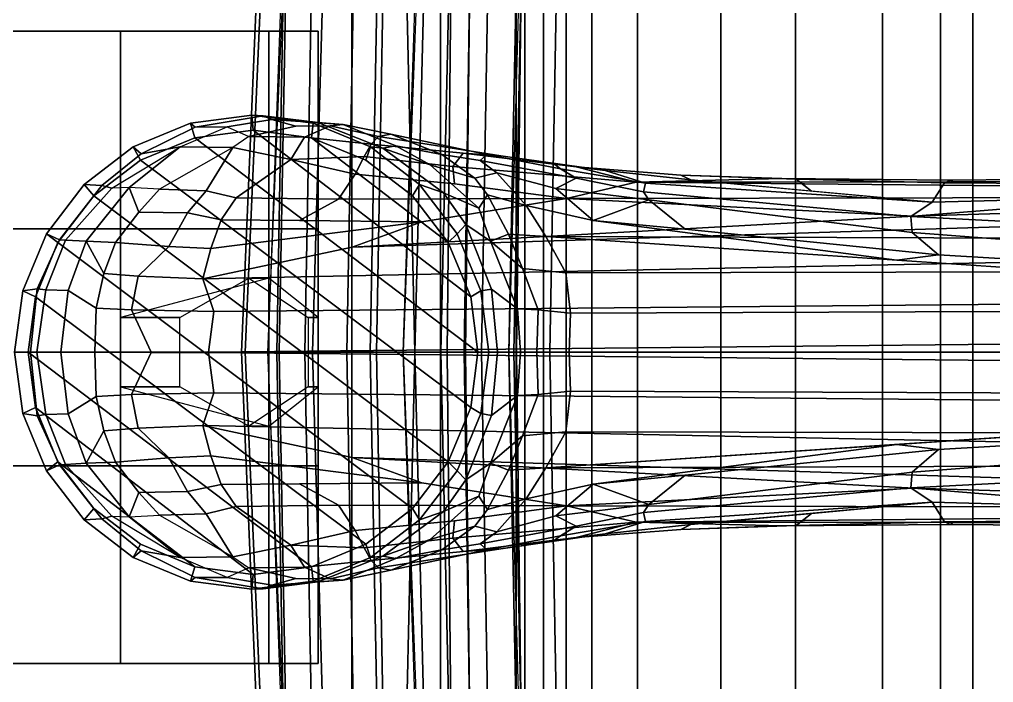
# Model space of a CAD drawing. Header units: inches. Extents: x -15.6 to 12, y -13.7 to 13.7.
# Drawn here: x -14.021 to -10.941, y -1.045 to 1.053 of the extents above; entities that cross this region are included whole.
import ezdxf

# ---------------------------------------------------------------- set-up
doc = ezdxf.new("R2010")
doc.units = ezdxf.units.IN
doc.header["$MEASUREMENT"] = 0
for name, color, linetype in [('SEAT-BASE', 5, 'Continuous'), ('SEAT-CASTER', 5, 'Continuous'), ('SEAT-FABRICBACK', 5, 'Continuous'), ('SEAT-FRAME', 5, 'Continuous')]:
    doc.layers.add(name, color=color, linetype=linetype)

msp = doc.modelspace()

# ---------------------------------------------------------------- linework, layer by layer
at = {"layer": 'SEAT-BASE'}
for points in [[(-13.2865, 0.75, 2.6048), (-13.4806, 0.7245, 2.6048), (-13.4656, 0.7126, 3.2725), (-13.2506, 0.7482, 3.2632)], [(-13.4806, 0.7245, 2.6048), (-13.2865, 0.75, 2.6048), (-13.2826, 0.7031, 2.5724), (-13.4671, 0.6788, 2.5724)], [(-13.2506, 0.7482, 3.2632), (-13.4656, 0.7126, 3.2725), (-13.3641, 0.7128, 3.4479), (-13.2228, 0.7367, 3.4209)], [(-13.2865, 0.75, 2.6048), (-13.2506, 0.7482, 3.2632), (-13.078, 0.727, 3.1412), (-13.0924, 0.7245, 2.6048)], [(-13.2865, 0.75, 2.6048), (-13.0924, 0.7245, 2.6048), (-13.0982, 0.6788, 2.5724), (-13.2826, 0.7031, 2.5724)], [(-13.078, 0.727, 3.1412), (-13.2506, 0.7482, 3.2632), (-13.2228, 0.7367, 3.4209), (-12.998, 0.7207, 3.395)], [(-2.1111, 0.7542, 6.3972), (-10.4596, 0.4899, 4.6397), (-11.1923, 0.4303, 4.5256), (-2.1026, 0.7098, 6.4477)], [(-13.6615, 0.6495, 2.6048), (-13.6359, 0.6281, 3.3865), (-13.4656, 0.7126, 3.2725), (-13.4806, 0.7245, 2.6048)], [(-13.6615, 0.6495, 2.6048), (-13.4806, 0.7245, 2.6048), (-13.4671, 0.6788, 2.5724), (-13.639, 0.6076, 2.5724)], [(-13.4656, 0.7126, 3.2725), (-13.6359, 0.6281, 3.3865), (-13.5128, 0.6497, 3.5516), (-13.3641, 0.7128, 3.4479)], [(-13.5128, 0.6497, 3.5516), (-13.3641, 0.7128, 3.4479), (-13.2959, 0.6825, 3.6344), (-13.347, 0.6473, 3.7066)], [(-13.2228, 0.7367, 3.4209), (-13.3641, 0.7128, 3.4479), (-13.2959, 0.6825, 3.6344), (-13.1473, 0.7157, 3.5709)], [(-13.0387, 0.7167, 3.5956), (-13.1473, 0.7157, 3.5709), (-13.2959, 0.6825, 3.6344), (-13.1202, 0.6805, 3.7177)], [(-13.1473, 0.7157, 3.5709), (-13.0387, 0.7167, 3.5956), (-12.998, 0.7207, 3.395), (-13.2228, 0.7367, 3.4209)], [(-13.0387, 0.7167, 3.5956), (-13.1202, 0.6805, 3.7177), (-12.9095, 0.6587, 3.8395), (-12.8861, 0.6825, 3.7598)], [(-13.0924, 0.7245, 2.6048), (-12.9115, 0.6495, 2.6048), (-12.9263, 0.6076, 2.5724), (-13.0982, 0.6788, 2.5724)], [(-12.9115, 0.6495, 2.6048), (-13.0924, 0.7245, 2.6048), (-13.078, 0.727, 3.1412), (-12.8717, 0.6456, 3.0257)], [(-12.8305, 0.6529, 3.2382), (-12.8717, 0.6456, 3.0257), (-13.078, 0.727, 3.1412), (-12.998, 0.7207, 3.395)], [(-12.8467, 0.6897, 3.6981), (-12.998, 0.7207, 3.395), (-13.0387, 0.7167, 3.5956), (-12.8861, 0.6825, 3.7598)], [(-12.8305, 0.6529, 3.2382), (-12.998, 0.7207, 3.395), (-12.8467, 0.6897, 3.6981), (-12.6853, 0.6255, 3.4853)], [(-1.9571, 0.678, 6.5161), (-2.1026, 0.7098, 6.4477), (-11.1923, 0.4303, 4.5256), (-12.9688, 0.3327, 4.2077)], [(-13.639, 0.6076, 2.5724), (-13.4671, 0.6788, 2.5724), (-12.5712, 0, 2.5724), (-12.5942, -0.1749, 2.5724)], [(-13.2826, 0.7031, 2.5724), (-12.5942, 0.1749, 2.5724), (-12.5712, 0, 2.5724), (-13.4671, 0.6788, 2.5724)], [(-1.9571, 0.678, 6.5161), (-12.9688, 0.3327, 4.2077), (-13.4418, 0.2323, 4.1389), (-1.9403, 0.467, 6.6264)], [(-13.2959, 0.6825, 3.6344), (-13.347, 0.6473, 3.7066), (-13.1634, 0.6101, 3.8747), (-13.1202, 0.6805, 3.7177)], [(-13.2826, 0.7031, 2.5724), (-13.0982, 0.6788, 2.5724), (-12.6654, 0.3467, 2.5724), (-12.5942, 0.1749, 2.5724)], [(-12.9095, 0.6587, 3.8395), (-13.1202, 0.6805, 3.7177), (-13.1634, 0.6101, 3.8747), (-12.9312, 0.6193, 3.9284)], [(-12.9263, 0.6076, 2.5724), (-12.7787, 0.4944, 2.5724), (-12.6654, 0.3467, 2.5724), (-13.0982, 0.6788, 2.5724)], [(-12.4986, 0.6219, 3.9252), (-12.8861, 0.6825, 3.7598), (-12.9095, 0.6587, 3.8395), (-12.6177, 0.6302, 3.9476)], [(-12.5428, 0.6257, 3.8366), (-12.8467, 0.6897, 3.6981), (-12.8861, 0.6825, 3.7598), (-12.4986, 0.6219, 3.9252)], [(-12.5638, 0.6066, 3.6521), (-12.6853, 0.6255, 3.4853), (-12.8467, 0.6897, 3.6981), (-12.5428, 0.6257, 3.8366)], [(-13.6615, 0.6495, 2.6048), (-13.8169, 0.5304, 2.6048), (-13.7612, 0.5271, 3.477), (-13.6359, 0.6281, 3.3865)], [(-13.8169, 0.5304, 2.6048), (-13.6615, 0.6495, 2.6048), (-13.639, 0.6076, 2.5724), (-13.7866, 0.4944, 2.5724)], [(-13.6359, 0.6281, 3.3865), (-13.7612, 0.5271, 3.477), (-13.7293, 0.519, 3.601), (-13.5128, 0.6497, 3.5516)], [(-13.7293, 0.519, 3.601), (-13.5128, 0.6497, 3.5516), (-13.6746, 0.5207, 3.6932), (-13.7293, 0.519, 3.601)], [(-13.6746, 0.5207, 3.6932), (-13.5128, 0.6497, 3.5516), (-13.347, 0.6473, 3.7066), (-13.5779, 0.5158, 3.8095)], [(-13.347, 0.6473, 3.7066), (-13.5779, 0.5158, 3.8095), (-13.4312, 0.511, 3.9225), (-13.347, 0.6473, 3.7066)], [(-13.347, 0.6473, 3.7066), (-13.4312, 0.511, 3.9225), (-13.3358, 0.4884, 3.9934), (-13.1634, 0.6101, 3.8747)], [(-12.6177, 0.6302, 3.9476), (-12.9095, 0.6587, 3.8395), (-12.9312, 0.6193, 3.9284), (-12.6504, 0.5881, 4.0508)], [(-12.9115, 0.6495, 2.6048), (-12.7562, 0.5304, 2.6048), (-12.7787, 0.4944, 2.5724), (-12.9263, 0.6076, 2.5724)], [(-12.9115, 0.6495, 2.6048), (-12.8717, 0.6456, 3.0257), (-12.6803, 0.5039, 3.0201), (-12.7562, 0.5304, 2.6048)], [(-12.8717, 0.6456, 3.0257), (-12.8305, 0.6529, 3.2382), (-12.7222, 0.5924, 3.2302), (-12.8717, 0.6456, 3.0257)], [(-12.5816, 0.5503, 3.3761), (-12.7222, 0.5924, 3.2302), (-12.8305, 0.6529, 3.2382), (-12.6853, 0.6255, 3.4853)], [(-13.1634, 0.6101, 3.8747), (-12.9592, 0.5639, 4.0121), (-12.9312, 0.6193, 3.9284), (-13.1634, 0.6101, 3.8747)], [(-12.6504, 0.5881, 4.0508), (-12.9312, 0.6193, 3.9284), (-12.9592, 0.5639, 4.0121), (-12.6457, 0.5332, 4.1297)], [(-12.5687, 0.4557, 3.1629), (-12.6803, 0.5039, 3.0201), (-12.8717, 0.6456, 3.0257), (-12.7222, 0.5924, 3.2302)], [(-12.6853, 0.6255, 3.4853), (-12.5638, 0.6066, 3.6521), (-12.5111, 0.568, 3.5576), (-12.5816, 0.5503, 3.3761)], [(-12.6177, 0.6302, 3.9476), (-12.6504, 0.5881, 4.0508), (-12.0708, 0.538, 4.2317), (-12.2609, 0.5866, 4.0827)], [(-12.4986, 0.6219, 3.9252), (-12.6177, 0.6302, 3.9476), (-12.2609, 0.5866, 4.0827), (-12.169, 0.5747, 4.0514)], [(-12.5638, 0.6066, 3.6521), (-12.5428, 0.6257, 3.8366), (-12.3102, 0.5805, 3.9362), (-12.2611, 0.5507, 3.887)], [(-12.5428, 0.6257, 3.8366), (-12.4986, 0.6219, 3.9252), (-12.3338, 0.5983, 3.9883), (-12.3102, 0.5805, 3.9362)], [(-13.639, 0.6076, 2.5724), (-12.5942, -0.1749, 2.5724), (-12.6654, -0.3467, 2.5724), (-13.7866, 0.4944, 2.5724)], [(-12.9592, 0.5639, 4.0121), (-13.1634, 0.6101, 3.8747), (-13.3358, 0.4884, 3.9934), (-13.0123, 0.4841, 4.0889)], [(-12.5816, 0.5503, 3.3761), (-12.5408, 0.498, 3.297), (-12.5687, 0.4557, 3.1629), (-12.7222, 0.5924, 3.2302)], [(-12.6504, 0.5881, 4.0508), (-12.6457, 0.5332, 4.1297), (-12.2912, 0.486, 4.2497), (-12.0708, 0.538, 4.2317)], [(-12.3247, 0.5181, 3.6382), (-12.5111, 0.568, 3.5576), (-12.5638, 0.6066, 3.6521), (-12.2611, 0.5507, 3.887)], [(-12.0418, 0.5352, 4.0229), (-12.3102, 0.5805, 3.9362), (-12.3338, 0.5983, 3.9883), (-12.169, 0.5747, 4.0514)], [(-11.8976, 0.5454, 4.118), (-12.169, 0.5747, 4.0514), (-12.2609, 0.5866, 4.0827), (-11.9292, 0.5605, 4.1628)], [(-11.9292, 0.5605, 4.1628), (-12.2609, 0.5866, 4.0827), (-12.0708, 0.538, 4.2317), (-11.6103, 0.5493, 4.2699)], [(-13.0123, 0.4841, 4.0889), (-12.2912, 0.486, 4.2497), (-12.6457, 0.5332, 4.1297), (-12.9592, 0.5639, 4.0121)], [(-12.5408, 0.498, 3.297), (-12.5816, 0.5503, 3.3761), (-12.5111, 0.568, 3.5576), (-12.4183, 0.4643, 3.3711)], [(-12.2065, 0.4172, 3.4546), (-12.4183, 0.4643, 3.3711), (-12.5111, 0.568, 3.5576), (-12.3247, 0.5181, 3.6382)], [(-12.0473, 0.5076, 3.9542), (-12.2611, 0.5507, 3.887), (-12.3102, 0.5805, 3.9362), (-12.0418, 0.5352, 4.0229)], [(-12.0418, 0.5352, 4.0229), (-12.169, 0.5747, 4.0514), (-11.8976, 0.5454, 4.118), (-11.1347, 0.4747, 4.2504)], [(-11.8976, 0.5454, 4.118), (-11.9292, 0.5605, 4.1628), (-11.5654, 0.5479, 4.2507), (-11.5161, 0.51, 4.1842)], [(-11.6103, 0.5493, 4.2699), (-11.5654, 0.5479, 4.2507), (-11.9292, 0.5605, 4.1628), (-11.6103, 0.5493, 4.2699)], [(-13.9361, 0.375, 2.6048), (-13.8947, 0.3559, 3.533), (-13.7612, 0.5271, 3.477), (-13.8169, 0.5304, 2.6048)], [(-13.9361, 0.375, 2.6048), (-13.8169, 0.5304, 2.6048), (-13.7866, 0.4944, 2.5724), (-13.8999, 0.3467, 2.5724)], [(-13.7293, 0.519, 3.601), (-13.7612, 0.5271, 3.477), (-13.8947, 0.3559, 3.533), (-13.8755, 0.3548, 3.6164)], [(-12.7562, 0.5304, 2.6048), (-12.637, 0.375, 2.6048), (-12.6654, 0.3467, 2.5724), (-12.7787, 0.4944, 2.5724)], [(-12.637, 0.375, 2.6048), (-12.7562, 0.5304, 2.6048), (-12.6803, 0.5039, 3.0201), (-12.6091, 0.4039, 2.9578)], [(-12.3247, 0.5181, 3.6382), (-12.2611, 0.5507, 3.887), (-12.0473, 0.5076, 3.9542), (-12.0313, 0.4822, 3.8836)], [(-10.4596, 0.4899, 4.6397), (-10.2599, 0.5197, 4.6557), (-12.0708, 0.538, 4.2317), (-12.2912, 0.486, 4.2497)], [(-11.0698, 0.5388, 4.416), (-11.0772, 0.5447, 4.3884), (-11.6103, 0.5493, 4.2699), (-12.0708, 0.538, 4.2317)], [(-10.2599, 0.5197, 4.6557), (-10.4394, 0.5428, 4.5664), (-11.0698, 0.5388, 4.416), (-12.0708, 0.538, 4.2317)], [(-12.0473, 0.5076, 3.9542), (-12.0418, 0.5352, 4.0229), (-11.1347, 0.4747, 4.2504), (-11.2021, 0.4294, 4.1894)], [(-11.6103, 0.5493, 4.2699), (-11.0772, 0.5447, 4.3884), (-11.0955, 0.5363, 4.3311), (-11.5654, 0.5479, 4.2507)], [(-11.1347, 0.4747, 4.2504), (-11.5161, 0.51, 4.1842), (-11.5654, 0.5479, 4.2507), (-11.0955, 0.5363, 4.3311)], [(-10.4375, 0.4929, 4.4201), (-11.1347, 0.4747, 4.2504), (-11.0955, 0.5363, 4.3311), (-10.4404, 0.5315, 4.4593)], [(-10.4037, 0.5507, 4.5207), (-10.4404, 0.5315, 4.4593), (-11.0955, 0.5363, 4.3311), (-11.0772, 0.5447, 4.3884)], [(-10.4037, 0.5507, 4.5207), (-11.0772, 0.5447, 4.3884), (-11.0698, 0.5388, 4.416), (-10.4394, 0.5428, 4.5664)], [(-13.8999, 0.3467, 2.5724), (-13.7866, 0.4944, 2.5724), (-12.6654, -0.3467, 2.5724), (-12.7787, -0.4944, 2.5724)], [(-13.7293, 0.519, 3.601), (-13.8755, 0.3548, 3.6164), (-13.8107, 0.3509, 3.7698), (-13.6746, 0.5207, 3.6932)], [(-13.644, 0.4434, 3.859), (-13.6746, 0.5207, 3.6932), (-13.8107, 0.3509, 3.7698), (-13.7181, 0.3477, 3.8963)], [(-13.644, 0.4434, 3.859), (-13.5779, 0.5158, 3.8095), (-13.6746, 0.5207, 3.6932), (-13.644, 0.4434, 3.859)], [(-13.644, 0.4434, 3.859), (-13.49, 0.4407, 3.9782), (-13.4312, 0.511, 3.9225), (-13.5779, 0.5158, 3.8095)], [(-13.3831, 0.4186, 4.0477), (-13.3358, 0.4884, 3.9934), (-13.4312, 0.511, 3.9225), (-13.49, 0.4407, 3.9782)], [(-12.6091, 0.4039, 2.9578), (-12.6803, 0.5039, 3.0201), (-12.5687, 0.4557, 3.1629), (-12.5319, 0.3514, 3.053)], [(-12.5408, 0.498, 3.297), (-12.4746, 0.3731, 3.1548), (-12.5319, 0.3514, 3.053), (-12.5687, 0.4557, 3.1629)], [(-12.3565, 0.3663, 3.2423), (-12.4746, 0.3731, 3.1548), (-12.5408, 0.498, 3.297), (-12.4183, 0.4643, 3.3711)], [(-12.2065, 0.4172, 3.4546), (-12.3247, 0.5181, 3.6382), (-12.0313, 0.4822, 3.8836), (-12.2065, 0.4172, 3.4546)], [(-12.0473, 0.5076, 3.9542), (-11.2021, 0.4294, 4.1894), (-11.1982, 0.3793, 4.1118), (-12.0313, 0.4822, 3.8836)], [(-10.1614, 0.3755, 4.4046), (-11.2021, 0.4294, 4.1894), (-11.1347, 0.4747, 4.2504), (-10.4375, 0.4929, 4.4201)], [(-2.0098, 0.2335, 6.6746), (-1.9403, 0.467, 6.6264), (-13.4418, 0.2323, 4.1389), (-13.4069, 0.1288, 4.1776)], [(-13.3831, 0.4186, 4.0477), (-13.1352, 0.4164, 4.1157), (-13.0123, 0.4841, 4.0889), (-13.3358, 0.4884, 3.9934)], [(-12.2912, 0.486, 4.2497), (-13.0123, 0.4841, 4.0889), (-13.1352, 0.4164, 4.1157), (-12.7491, 0.4129, 4.209)], [(-12.9688, 0.3327, 4.2077), (-11.1923, 0.4303, 4.5256), (-12.2912, 0.486, 4.2497), (-12.7491, 0.4129, 4.209)], [(-12.4183, 0.4643, 3.3711), (-12.2065, 0.4172, 3.4546), (-11.2462, 0.2916, 3.6151), (-12.3565, 0.3663, 3.2423)], [(-11.1923, 0.4303, 4.5256), (-10.4596, 0.4899, 4.6397), (-12.2912, 0.486, 4.2497)], [(-12.2065, 0.4172, 3.4546), (-12.0313, 0.4822, 3.8836), (-11.9159, 0.3893, 3.6212)], [(-11.1982, 0.3793, 4.1118), (-11.1147, 0.3079, 3.9866), (-11.9159, 0.3893, 3.6212), (-12.0313, 0.4822, 3.8836)], [(-13.644, 0.4434, 3.859), (-13.7181, 0.3477, 3.8963), (-13.5485, 0.3343, 4.0356), (-13.49, 0.4407, 3.9782)], [(-13.3831, 0.4186, 4.0477), (-13.49, 0.4407, 3.9782), (-13.5485, 0.3343, 4.0356), (-13.4166, 0.3283, 4.1008)], [(-13.4418, 0.2323, 4.1389), (-12.9688, 0.3327, 4.2077), (-12.7491, 0.4129, 4.209), (-13.4166, 0.3283, 4.1008)], [(-13.4166, 0.3283, 4.1008), (-12.7491, 0.4129, 4.209), (-13.1352, 0.4164, 4.1157), (-13.3831, 0.4186, 4.0477)], [(-12.637, 0.375, 2.6048), (-12.6091, 0.4039, 2.9578), (-12.5285, 0.1997, 2.9051), (-12.562, 0.1941, 2.6048)], [(-12.5285, 0.1997, 2.9051), (-12.6091, 0.4039, 2.9578), (-12.5319, 0.3514, 3.053), (-12.4464, 0.1368, 3.0153)], [(-1.7082, 0.4248, 5.6622), (-1.317, 0.3281, 4.3018), (-12.3565, 0.3663, 3.2423), (-10.1358, 0.2169, 3.9879)], [(-11.9159, 0.3893, 3.6212), (-11.1147, 0.3079, 3.9866), (-11.2462, 0.2916, 3.6151), (-12.2065, 0.4172, 3.4546)], [(-10.1614, 0.3755, 4.4046), (-10.1737, 0.3008, 4.297), (-11.1982, 0.3793, 4.1118), (-11.2021, 0.4294, 4.1894)], [(-13.9361, 0.375, 2.6048), (-14.011, 0.1941, 2.6048), (-13.9657, 0.2009, 3.4731), (-13.8947, 0.3559, 3.533)], [(-14.011, 0.1941, 2.6048), (-13.9361, 0.375, 2.6048), (-13.8999, 0.3467, 2.5724), (-13.9711, 0.1749, 2.5724)], [(-12.637, 0.375, 2.6048), (-12.562, 0.1941, 2.6048), (-12.5942, 0.1749, 2.5724), (-12.6654, 0.3467, 2.5724)], [(-12.4746, 0.3731, 3.1548), (-12.4303, 0.265, 3.0957), (-12.5319, 0.3514, 3.053)], [(-12.3565, 0.3663, 3.2423), (-12.2933, 0.2517, 3.1616), (-12.4303, 0.265, 3.0957), (-12.4746, 0.3731, 3.1548)], [(-10.1582, 0.2515, 4.1787), (-11.1147, 0.3079, 3.9866), (-11.1982, 0.3793, 4.1118), (-10.1737, 0.3008, 4.297)], [(-13.8999, 0.3467, 2.5724), (-12.7787, -0.4944, 2.5724), (-12.9263, -0.6076, 2.5724), (-13.9711, 0.1749, 2.5724)], [(-13.8755, 0.3548, 3.6164), (-13.8947, 0.3559, 3.533), (-13.9657, 0.2009, 3.4731), (-13.9374, 0.1975, 3.6517)], [(-13.8755, 0.3548, 3.6164), (-13.9374, 0.1975, 3.6517), (-13.8678, 0.1952, 3.8153), (-13.8107, 0.3509, 3.7698)], [(-13.7546, 0.2486, 3.9343), (-13.8107, 0.3509, 3.7698), (-13.8678, 0.1952, 3.8153), (-13.7789, 0.1397, 3.9596)], [(-13.7546, 0.2486, 3.9343), (-13.7181, 0.3477, 3.8963), (-13.8107, 0.3509, 3.7698), (-13.7546, 0.2486, 3.9343)], [(-13.7546, 0.2486, 3.9343), (-13.6463, 0.2403, 4.0332), (-13.5485, 0.3343, 4.0356), (-13.7181, 0.3477, 3.8963)], [(-12.381, 0.1342, 3.0684), (-12.4464, 0.1368, 3.0153), (-12.5319, 0.3514, 3.053), (-12.4303, 0.265, 3.0957)], [(-1.3406, 0.2735, 4.1832), (-12.2933, 0.2517, 3.1616), (-12.3565, 0.3663, 3.2423), (-1.317, 0.3281, 4.3018)], [(-13.4418, 0.2323, 4.1389), (-13.4166, 0.3283, 4.1008), (-13.5485, 0.3343, 4.0356), (-13.6463, 0.2403, 4.0332)], [(-10.1582, 0.2515, 4.1787), (-10.1358, 0.2169, 3.9879), (-11.2462, 0.2916, 3.6151), (-11.1147, 0.3079, 3.9866)], [(-13.7546, 0.2486, 3.9343), (-13.7789, 0.1397, 3.9596), (-13.6667, 0.1337, 4.059), (-13.6463, 0.2403, 4.0332)], [(-12.381, 0.1342, 3.0684), (-12.4303, 0.265, 3.0957), (-12.2933, 0.2517, 3.1616), (-12.2783, 0.1231, 3.1096)], [(-1.3406, 0.2735, 4.1832), (-1.3803, 0.1663, 4.119), (-12.2783, 0.1231, 3.1096), (-12.2933, 0.2517, 3.1616)], [(-13.4418, 0.2323, 4.1389), (-13.6463, 0.2403, 4.0332), (-13.6667, 0.1337, 4.059), (-13.4069, 0.1288, 4.1776)], [(-2.0382, 0.1156, 6.6862), (-2.0098, 0.2335, 6.6746), (-13.4069, 0.1288, 4.1776), (-13.4237, 0.0006, 4.1833)], [(-14.0366, 0, 2.6048), (-13.9867, 0.0001, 3.5525), (-13.9657, 0.2009, 3.4731), (-14.011, 0.1941, 2.6048)], [(-14.0366, 0, 2.6048), (-14.011, 0.1941, 2.6048), (-13.9711, 0.1749, 2.5724), (-13.9941, 0, 2.5724)], [(-13.9657, 0.2009, 3.4731), (-13.9867, 0.0001, 3.5525), (-13.9659, 0.0002, 3.6581), (-13.9374, 0.1975, 3.6517)], [(-13.8678, 0.1952, 3.8153), (-13.9374, 0.1975, 3.6517), (-13.9659, 0.0002, 3.6581), (-13.8907, 0.0001, 3.8339)], [(-13.8678, 0.1952, 3.8153), (-13.8907, 0.0001, 3.8339), (-13.7828, 0.0003, 3.9786), (-13.7789, 0.1397, 3.9596)], [(-12.562, 0.1941, 2.6048), (-12.5365, 0, 2.6048), (-12.5712, 0, 2.5724), (-12.5942, 0.1749, 2.5724)], [(-12.5365, 0, 2.6048), (-12.562, 0.1941, 2.6048), (-12.5285, 0.1997, 2.9051), (-12.5098, 0, 2.8947)], [(-12.5098, 0, 2.8947), (-12.5285, 0.1997, 2.9051), (-12.4464, 0.1368, 3.0153), (-12.437, 0, 3.0066)], [(-13.9941, 0, 2.5724), (-13.9711, 0.1749, 2.5724), (-12.9263, -0.6076, 2.5724), (-13.0982, -0.6788, 2.5724)], [(-1.3803, 0, 4.119), (-12.2832, 0, 3.0957), (-12.2783, 0.1231, 3.1096), (-1.3803, 0.1663, 4.119)], [(-13.6667, 0.1337, 4.059), (-13.7789, 0.1397, 3.9596), (-13.7828, 0.0003, 3.9786), (-13.6051, 0.0007, 4.1136)], [(-13.6667, 0.1337, 4.059), (-13.6051, 0.0007, 4.1136), (-13.4237, 0.0006, 4.1833), (-13.4069, 0.1288, 4.1776)], [(-12.3852, 0, 3.0501), (-12.437, 0, 3.0066), (-12.4464, 0.1368, 3.0153), (-12.381, 0.1342, 3.0684)], [(-12.3852, 0, 3.0501), (-12.381, 0.1342, 3.0684), (-12.2783, 0.1231, 3.1096), (-12.2832, 0, 3.0957)], [(-13.4237, -0.0006, 4.1833), (-2.0382, -0.1156, 6.6862), (-2.0382, 0.1156, 6.6862), (-13.4237, 0.0006, 4.1833)], [(-14.0366, 0, 2.6048), (-13.9867, -0.0001, 3.5525), (-13.9867, 0.0001, 3.5525), (-14.0366, 0, 2.6048)], [(-14.011, -0.1941, 2.6048), (-13.9657, -0.2009, 3.4731), (-13.9867, -0.0001, 3.5525), (-14.0366, 0, 2.6048)], [(-13.9941, 0, 2.5724), (-13.9711, -0.1749, 2.5724), (-14.011, -0.1941, 2.6048), (-14.0366, 0, 2.6048)], [(-13.9941, 0, 2.5724), (-13.0982, -0.6788, 2.5724), (-13.2826, -0.7031, 2.5724), (-13.9711, -0.1749, 2.5724)], [(-13.9659, -0.0002, 3.6581), (-13.9659, 0.0002, 3.6581), (-13.9867, 0.0001, 3.5525), (-13.9867, -0.0001, 3.5525)], [(-13.9659, -0.0002, 3.6581), (-13.8907, -0.0001, 3.8339), (-13.8907, 0.0001, 3.8339), (-13.9659, 0.0002, 3.6581)], [(-13.7828, -0.0003, 3.9786), (-13.7828, 0.0003, 3.9786), (-13.8907, 0.0001, 3.8339), (-13.8907, -0.0001, 3.8339)], [(-13.7828, -0.0003, 3.9786), (-13.6051, -0.0007, 4.1136), (-13.6051, 0.0007, 4.1136), (-13.7828, 0.0003, 3.9786)], [(-13.4237, -0.0006, 4.1833), (-13.4237, 0.0006, 4.1833), (-13.6051, 0.0007, 4.1136), (-13.6051, -0.0007, 4.1136)], [(-12.5942, -0.1749, 2.5724), (-12.5712, 0, 2.5724), (-12.5365, 0, 2.6048), (-12.562, -0.1941, 2.6048)], [(-12.5098, 0, 2.8947), (-12.5285, -0.1997, 2.9051), (-12.562, -0.1941, 2.6048), (-12.5365, 0, 2.6048)], [(-12.437, 0, 3.0066), (-12.4464, -0.1368, 3.0153), (-12.5285, -0.1997, 2.9051), (-12.5098, 0, 2.8947)], [(-12.381, -0.1342, 3.0684), (-12.4464, -0.1368, 3.0153), (-12.437, 0, 3.0066), (-12.3852, 0, 3.0501)], [(-12.2832, 0, 3.0957), (-12.2783, -0.1231, 3.1096), (-12.381, -0.1342, 3.0684), (-12.3852, 0, 3.0501)], [(-1.3803, -0.1663, 4.119), (-12.2783, -0.1231, 3.1096), (-12.2832, 0, 3.0957), (-1.3803, 0, 4.119)], [(-13.9374, -0.1975, 3.6517), (-13.9659, -0.0002, 3.6581), (-13.9867, -0.0001, 3.5525), (-13.9657, -0.2009, 3.4731)], [(-13.8907, -0.0001, 3.8339), (-13.9659, -0.0002, 3.6581), (-13.9374, -0.1975, 3.6517), (-13.8678, -0.1952, 3.8153)], [(-13.7789, -0.1397, 3.9596), (-13.7828, -0.0003, 3.9786), (-13.8907, -0.0001, 3.8339), (-13.8678, -0.1952, 3.8153)], [(-13.6051, -0.0007, 4.1136), (-13.7828, -0.0003, 3.9786), (-13.7789, -0.1397, 3.9596), (-13.6667, -0.1337, 4.059)], [(-13.4069, -0.1288, 4.1776), (-13.4237, -0.0006, 4.1833), (-13.6051, -0.0007, 4.1136), (-13.6667, -0.1337, 4.059)], [(-13.4237, -0.0006, 4.1833), (-13.4069, -0.1288, 4.1776), (-2.0098, -0.2335, 6.6746), (-2.0382, -0.1156, 6.6862)], [(-12.2783, -0.1231, 3.1096), (-12.2933, -0.2517, 3.1616), (-12.4303, -0.265, 3.0957), (-12.381, -0.1342, 3.0684)], [(-1.3803, -0.1663, 4.119), (-1.3406, -0.2735, 4.1832), (-12.2933, -0.2517, 3.1616), (-12.2783, -0.1231, 3.1096)], [(-13.7789, -0.1397, 3.9596), (-13.8678, -0.1952, 3.8153), (-13.8107, -0.3509, 3.7698), (-13.7546, -0.2486, 3.9343)], [(-13.6463, -0.2403, 4.0332), (-13.6667, -0.1337, 4.059), (-13.7789, -0.1397, 3.9596), (-13.7546, -0.2486, 3.9343)], [(-13.4069, -0.1288, 4.1776), (-13.6667, -0.1337, 4.059), (-13.6463, -0.2403, 4.0332), (-13.4418, -0.2323, 4.1389)], [(-13.4069, -0.1288, 4.1776), (-13.4418, -0.2323, 4.1389), (-1.9403, -0.467, 6.6264), (-2.0098, -0.2335, 6.6746)], [(-12.4464, -0.1368, 3.0153), (-12.5319, -0.3514, 3.053), (-12.6091, -0.4039, 2.9578), (-12.5285, -0.1997, 2.9051)], [(-12.4303, -0.265, 3.0957), (-12.5319, -0.3514, 3.053), (-12.4464, -0.1368, 3.0153), (-12.381, -0.1342, 3.0684)], [(-13.9711, -0.1749, 2.5724), (-13.8999, -0.3467, 2.5724), (-13.9361, -0.375, 2.6048), (-14.011, -0.1941, 2.6048)], [(-13.8999, -0.3467, 2.5724), (-13.9711, -0.1749, 2.5724), (-13.2826, -0.7031, 2.5724), (-13.4671, -0.6788, 2.5724)], [(-12.6654, -0.3467, 2.5724), (-12.5942, -0.1749, 2.5724), (-12.562, -0.1941, 2.6048), (-12.637, -0.375, 2.6048)], [(-13.8947, -0.3559, 3.533), (-13.9657, -0.2009, 3.4731), (-14.011, -0.1941, 2.6048), (-13.9361, -0.375, 2.6048)], [(-13.9374, -0.1975, 3.6517), (-13.9657, -0.2009, 3.4731), (-13.8947, -0.3559, 3.533), (-13.8755, -0.3548, 3.6164)], [(-13.8107, -0.3509, 3.7698), (-13.8678, -0.1952, 3.8153), (-13.9374, -0.1975, 3.6517), (-13.8755, -0.3548, 3.6164)], [(-12.562, -0.1941, 2.6048), (-12.5285, -0.1997, 2.9051), (-12.6091, -0.4039, 2.9578), (-12.637, -0.375, 2.6048)], [(-13.7181, -0.3477, 3.8963), (-13.5485, -0.3343, 4.0356), (-13.6463, -0.2403, 4.0332), (-13.7546, -0.2486, 3.9343)], [(-13.6463, -0.2403, 4.0332), (-13.5485, -0.3343, 4.0356), (-13.4166, -0.3283, 4.1008), (-13.4418, -0.2323, 4.1389)], [(-1.9403, -0.467, 6.6264), (-13.4418, -0.2323, 4.1389), (-12.9688, -0.3327, 4.2077), (-1.9571, -0.678, 6.5161)], [(-13.4166, -0.3283, 4.1008), (-12.7491, -0.4129, 4.209), (-12.9688, -0.3327, 4.2077), (-13.4418, -0.2323, 4.1389)], [(-1.317, -0.3281, 4.3018), (-1.7082, -0.4248, 5.6622), (-10.1358, -0.2169, 3.9879), (-12.3565, -0.3663, 3.2423)], [(-11.1147, -0.3079, 3.9866), (-11.2462, -0.2916, 3.6151), (-10.1358, -0.2169, 3.9879), (-10.1582, -0.2515, 4.1787)], [(-13.7546, -0.2486, 3.9343), (-13.8107, -0.3509, 3.7698), (-13.7181, -0.3477, 3.8963), (-13.7546, -0.2486, 3.9343)], [(-12.5319, -0.3514, 3.053), (-12.5319, -0.3514, 3.053), (-12.4303, -0.265, 3.0957), (-12.4746, -0.3731, 3.1548)], [(-12.4746, -0.3731, 3.1548), (-12.4303, -0.265, 3.0957), (-12.2933, -0.2517, 3.1616), (-12.3565, -0.3663, 3.2423)], [(-1.317, -0.3281, 4.3018), (-12.3565, -0.3663, 3.2423), (-12.2933, -0.2517, 3.1616), (-1.3406, -0.2735, 4.1832)], [(-10.1737, -0.3008, 4.297), (-11.1982, -0.3793, 4.1118), (-11.1147, -0.3079, 3.9866), (-10.1582, -0.2515, 4.1787)], [(-12.3565, -0.3663, 3.2423), (-11.2462, -0.2916, 3.6151), (-12.2065, -0.4172, 3.4546), (-12.4183, -0.4643, 3.3711)], [(-12.2065, -0.4172, 3.4546), (-11.2462, -0.2916, 3.6151), (-11.1147, -0.3079, 3.9866), (-11.9159, -0.3893, 3.6212)], [(-12.0313, -0.4822, 3.8836), (-11.9159, -0.3893, 3.6212), (-11.1147, -0.3079, 3.9866), (-11.1982, -0.3793, 4.1118)], [(-11.2021, -0.4294, 4.1894), (-11.1982, -0.3793, 4.1118), (-10.1737, -0.3008, 4.297), (-10.1614, -0.3755, 4.4046)], [(-13.49, -0.4407, 3.9782), (-13.5485, -0.3343, 4.0356), (-13.7181, -0.3477, 3.8963), (-13.644, -0.4434, 3.859)], [(-13.4166, -0.3283, 4.1008), (-13.5485, -0.3343, 4.0356), (-13.49, -0.4407, 3.9782), (-13.3831, -0.4186, 4.0477)], [(-13.3831, -0.4186, 4.0477), (-13.1352, -0.4164, 4.1157), (-12.7491, -0.4129, 4.209), (-13.4166, -0.3283, 4.1008)], [(-12.9688, -0.3327, 4.2077), (-11.1923, -0.4303, 4.5256), (-2.1026, -0.7098, 6.4477), (-1.9571, -0.678, 6.5161)], [(-12.7491, -0.4129, 4.209), (-12.2912, -0.486, 4.2497), (-11.1923, -0.4303, 4.5256), (-12.9688, -0.3327, 4.2077)], [(-13.8999, -0.3467, 2.5724), (-13.7866, -0.4944, 2.5724), (-13.8169, -0.5304, 2.6048), (-13.9361, -0.375, 2.6048)], [(-13.8169, -0.5304, 2.6048), (-13.7612, -0.5271, 3.477), (-13.8947, -0.3559, 3.533), (-13.9361, -0.375, 2.6048)], [(-13.8999, -0.3467, 2.5724), (-13.4671, -0.6788, 2.5724), (-13.639, -0.6076, 2.5724), (-13.7866, -0.4944, 2.5724)], [(-13.8755, -0.3548, 3.6164), (-13.8947, -0.3559, 3.533), (-13.7612, -0.5271, 3.477), (-13.7293, -0.519, 3.601)], [(-13.6746, -0.5207, 3.6932), (-13.8107, -0.3509, 3.7698), (-13.8755, -0.3548, 3.6164), (-13.7293, -0.519, 3.601)], [(-13.7181, -0.3477, 3.8963), (-13.8107, -0.3509, 3.7698), (-13.6746, -0.5207, 3.6932), (-13.644, -0.4434, 3.859)], [(-12.7787, -0.4944, 2.5724), (-12.6654, -0.3467, 2.5724), (-12.637, -0.375, 2.6048), (-12.7562, -0.5304, 2.6048)], [(-12.5319, -0.3514, 3.053), (-12.5687, -0.4557, 3.1629), (-12.6803, -0.5039, 3.0201), (-12.6091, -0.4039, 2.9578)], [(-12.5687, -0.4557, 3.1629), (-12.5319, -0.3514, 3.053), (-12.4746, -0.3731, 3.1548), (-12.5408, -0.498, 3.297)], [(-12.4183, -0.4643, 3.3711), (-12.5408, -0.498, 3.297), (-12.4746, -0.3731, 3.1548), (-12.3565, -0.3663, 3.2423)], [(-12.6091, -0.4039, 2.9578), (-12.6803, -0.5039, 3.0201), (-12.7562, -0.5304, 2.6048), (-12.637, -0.375, 2.6048)], [(-11.9159, -0.3893, 3.6212), (-11.9159, -0.3893, 3.6212), (-12.0313, -0.4822, 3.8836), (-12.2065, -0.4172, 3.4546)], [(-12.0313, -0.4822, 3.8836), (-11.1982, -0.3793, 4.1118), (-11.2021, -0.4294, 4.1894), (-12.0473, -0.5076, 3.9542)], [(-10.4375, -0.4929, 4.4201), (-11.1347, -0.4747, 4.2504), (-11.2021, -0.4294, 4.1894), (-10.1614, -0.3755, 4.4046)], [(-13.49, -0.4407, 3.9782), (-13.4312, -0.511, 3.9225), (-13.3358, -0.4884, 3.9934), (-13.3831, -0.4186, 4.0477)], [(-13.3358, -0.4884, 3.9934), (-13.0123, -0.4841, 4.0889), (-13.1352, -0.4164, 4.1157), (-13.3831, -0.4186, 4.0477)], [(-12.7491, -0.4129, 4.209), (-13.1352, -0.4164, 4.1157), (-13.0123, -0.4841, 4.0889), (-12.2912, -0.486, 4.2497)], [(-12.3247, -0.5181, 3.6382), (-12.5111, -0.568, 3.5576), (-12.4183, -0.4643, 3.3711), (-12.2065, -0.4172, 3.4546)], [(-12.2065, -0.4172, 3.4546), (-12.0313, -0.4822, 3.8836), (-12.3247, -0.5181, 3.6382), (-12.2065, -0.4172, 3.4546)], [(-12.2912, -0.486, 4.2497), (-12.2912, -0.486, 4.2497), (-10.4596, -0.4899, 4.6397), (-11.1923, -0.4303, 4.5256)], [(-11.2021, -0.4294, 4.1894), (-11.1347, -0.4747, 4.2504), (-12.0418, -0.5352, 4.0229), (-12.0473, -0.5076, 3.9542)], [(-2.1026, -0.7098, 6.4477), (-11.1923, -0.4303, 4.5256), (-10.4596, -0.4899, 4.6397), (-2.1111, -0.7542, 6.3972)], [(-13.644, -0.4434, 3.859), (-13.6746, -0.5207, 3.6932), (-13.5779, -0.5158, 3.8095), (-13.644, -0.4434, 3.859)], [(-13.5779, -0.5158, 3.8095), (-13.4312, -0.511, 3.9225), (-13.49, -0.4407, 3.9782), (-13.644, -0.4434, 3.859)], [(-12.7222, -0.5924, 3.2302), (-12.8717, -0.6456, 3.0257), (-12.6803, -0.5039, 3.0201), (-12.5687, -0.4557, 3.1629)], [(-12.7222, -0.5924, 3.2302), (-12.5687, -0.4557, 3.1629), (-12.5408, -0.498, 3.297), (-12.5816, -0.5503, 3.3761)], [(-13.1634, -0.6101, 3.8747), (-13.3358, -0.4884, 3.9934), (-13.4312, -0.511, 3.9225), (-13.347, -0.6473, 3.7066)], [(-13.0123, -0.4841, 4.0889), (-13.3358, -0.4884, 3.9934), (-13.1634, -0.6101, 3.8747), (-12.9592, -0.5639, 4.0121)], [(-12.9592, -0.5639, 4.0121), (-12.6457, -0.5332, 4.1297), (-12.2912, -0.486, 4.2497), (-13.0123, -0.4841, 4.0889)], [(-12.0708, -0.538, 4.2317), (-12.2912, -0.486, 4.2497), (-12.6457, -0.5332, 4.1297), (-12.6504, -0.5881, 4.0508)], [(-12.4183, -0.4643, 3.3711), (-12.5111, -0.568, 3.5576), (-12.5816, -0.5503, 3.3761), (-12.5408, -0.498, 3.297)], [(-12.0313, -0.4822, 3.8836), (-12.0473, -0.5076, 3.9542), (-12.2611, -0.5507, 3.887), (-12.3247, -0.5181, 3.6382)], [(-12.2912, -0.486, 4.2497), (-12.0708, -0.538, 4.2317), (-10.2599, -0.5197, 4.6557), (-10.4596, -0.4899, 4.6397)], [(-11.1347, -0.4747, 4.2504), (-11.8976, -0.5454, 4.118), (-12.169, -0.5747, 4.0514), (-12.0418, -0.5352, 4.0229)], [(-11.0955, -0.5363, 4.3311), (-11.5654, -0.5479, 4.2507), (-11.5161, -0.51, 4.1842), (-11.1347, -0.4747, 4.2504)], [(-10.4404, -0.5315, 4.4593), (-11.0955, -0.5363, 4.3311), (-11.1347, -0.4747, 4.2504), (-10.4375, -0.4929, 4.4201)], [(-13.7866, -0.4944, 2.5724), (-13.639, -0.6076, 2.5724), (-13.6615, -0.6495, 2.6048), (-13.8169, -0.5304, 2.6048)], [(-13.5128, -0.6497, 3.5516), (-13.7293, -0.519, 3.601), (-13.7612, -0.5271, 3.477), (-13.6359, -0.6281, 3.3865)], [(-13.7293, -0.519, 3.601), (-13.6746, -0.5207, 3.6932), (-13.5128, -0.6497, 3.5516), (-13.7293, -0.519, 3.601)], [(-13.5779, -0.5158, 3.8095), (-13.347, -0.6473, 3.7066), (-13.5128, -0.6497, 3.5516), (-13.6746, -0.5207, 3.6932)], [(-13.347, -0.6473, 3.7066), (-13.4312, -0.511, 3.9225), (-13.5779, -0.5158, 3.8095), (-13.347, -0.6473, 3.7066)], [(-12.9263, -0.6076, 2.5724), (-12.7787, -0.4944, 2.5724), (-12.7562, -0.5304, 2.6048), (-12.9115, -0.6495, 2.6048)], [(-12.7562, -0.5304, 2.6048), (-12.6803, -0.5039, 3.0201), (-12.8717, -0.6456, 3.0257), (-12.9115, -0.6495, 2.6048)], [(-12.2611, -0.5507, 3.887), (-12.5638, -0.6066, 3.6521), (-12.5111, -0.568, 3.5576), (-12.3247, -0.5181, 3.6382)], [(-12.0418, -0.5352, 4.0229), (-12.3102, -0.5805, 3.9362), (-12.2611, -0.5507, 3.887), (-12.0473, -0.5076, 3.9542)], [(-12.0708, -0.538, 4.2317), (-11.0698, -0.5388, 4.416), (-10.4394, -0.5428, 4.5664), (-10.2599, -0.5197, 4.6557)], [(-11.5161, -0.51, 4.1842), (-11.5654, -0.5479, 4.2507), (-11.9292, -0.5605, 4.1628), (-11.8976, -0.5454, 4.118)], [(-13.6359, -0.6281, 3.3865), (-13.7612, -0.5271, 3.477), (-13.8169, -0.5304, 2.6048), (-13.6615, -0.6495, 2.6048)], [(-12.6457, -0.5332, 4.1297), (-12.9592, -0.5639, 4.0121), (-12.9312, -0.6193, 3.9284), (-12.6504, -0.5881, 4.0508)], [(-12.6853, -0.6255, 3.4853), (-12.8305, -0.6529, 3.2382), (-12.7222, -0.5924, 3.2302), (-12.5816, -0.5503, 3.3761)], [(-12.5816, -0.5503, 3.3761), (-12.5111, -0.568, 3.5576), (-12.5638, -0.6066, 3.6521), (-12.6853, -0.6255, 3.4853)], [(-12.2609, -0.5866, 4.0827), (-12.0708, -0.538, 4.2317), (-12.6504, -0.5881, 4.0508), (-12.6177, -0.6302, 3.9476)], [(-12.2611, -0.5507, 3.887), (-12.3102, -0.5805, 3.9362), (-12.5428, -0.6257, 3.8366), (-12.5638, -0.6066, 3.6521)], [(-12.169, -0.5747, 4.0514), (-12.3338, -0.5983, 3.9883), (-12.3102, -0.5805, 3.9362), (-12.0418, -0.5352, 4.0229)], [(-11.6103, -0.5493, 4.2699), (-12.0708, -0.538, 4.2317), (-12.2609, -0.5866, 4.0827), (-11.9292, -0.5605, 4.1628)], [(-11.9292, -0.5605, 4.1628), (-12.2609, -0.5866, 4.0827), (-12.169, -0.5747, 4.0514), (-11.8976, -0.5454, 4.118)], [(-12.0708, -0.538, 4.2317), (-11.6103, -0.5493, 4.2699), (-11.0772, -0.5447, 4.3884), (-11.0698, -0.5388, 4.416)], [(-11.6103, -0.5493, 4.2699), (-11.9292, -0.5605, 4.1628), (-11.5654, -0.5479, 4.2507), (-11.6103, -0.5493, 4.2699)], [(-11.5654, -0.5479, 4.2507), (-11.0955, -0.5363, 4.3311), (-11.0772, -0.5447, 4.3884), (-11.6103, -0.5493, 4.2699)], [(-11.0772, -0.5447, 4.3884), (-11.0955, -0.5363, 4.3311), (-10.4404, -0.5315, 4.4593), (-10.4037, -0.5507, 4.5207)], [(-10.4394, -0.5428, 4.5664), (-11.0698, -0.5388, 4.416), (-11.0772, -0.5447, 4.3884), (-10.4037, -0.5507, 4.5207)], [(-13.1634, -0.6101, 3.8747), (-12.9312, -0.6193, 3.9284), (-12.9592, -0.5639, 4.0121), (-13.1634, -0.6101, 3.8747)], [(-12.169, -0.5747, 4.0514), (-12.2609, -0.5866, 4.0827), (-12.6177, -0.6302, 3.9476), (-12.4986, -0.6219, 3.9252)], [(-12.3102, -0.5805, 3.9362), (-12.3338, -0.5983, 3.9883), (-12.4986, -0.6219, 3.9252), (-12.5428, -0.6257, 3.8366)], [(-13.639, -0.6076, 2.5724), (-13.4671, -0.6788, 2.5724), (-13.4806, -0.7245, 2.6048), (-13.6615, -0.6495, 2.6048)], [(-13.1202, -0.6805, 3.7177), (-13.1634, -0.6101, 3.8747), (-13.347, -0.6473, 3.7066), (-13.2959, -0.6825, 3.6344)], [(-12.9312, -0.6193, 3.9284), (-13.1634, -0.6101, 3.8747), (-13.1202, -0.6805, 3.7177), (-12.9095, -0.6587, 3.8395)], [(-13.0982, -0.6788, 2.5724), (-12.9263, -0.6076, 2.5724), (-12.9115, -0.6495, 2.6048), (-13.0924, -0.7245, 2.6048)], [(-12.6504, -0.5881, 4.0508), (-12.9312, -0.6193, 3.9284), (-12.9095, -0.6587, 3.8395), (-12.6177, -0.6302, 3.9476)], [(-12.8717, -0.6456, 3.0257), (-12.7222, -0.5924, 3.2302), (-12.8305, -0.6529, 3.2382), (-12.8717, -0.6456, 3.0257)], [(-12.5428, -0.6257, 3.8366), (-12.8467, -0.6897, 3.6981), (-12.6853, -0.6255, 3.4853), (-12.5638, -0.6066, 3.6521)], [(-13.4806, -0.7245, 2.6048), (-13.4656, -0.7126, 3.2725), (-13.6359, -0.6281, 3.3865), (-13.6615, -0.6495, 2.6048)], [(-13.3641, -0.7128, 3.4479), (-13.5128, -0.6497, 3.5516), (-13.6359, -0.6281, 3.3865), (-13.4656, -0.7126, 3.2725)], [(-12.8717, -0.6456, 3.0257), (-13.078, -0.727, 3.1412), (-13.0924, -0.7245, 2.6048), (-12.9115, -0.6495, 2.6048)], [(-12.998, -0.7207, 3.395), (-13.078, -0.727, 3.1412), (-12.8717, -0.6456, 3.0257), (-12.8305, -0.6529, 3.2382)], [(-12.6853, -0.6255, 3.4853), (-12.8467, -0.6897, 3.6981), (-12.998, -0.7207, 3.395), (-12.8305, -0.6529, 3.2382)], [(-12.6177, -0.6302, 3.9476), (-12.9095, -0.6587, 3.8395), (-12.8861, -0.6825, 3.7598), (-12.4986, -0.6219, 3.9252)], [(-12.4986, -0.6219, 3.9252), (-12.8861, -0.6825, 3.7598), (-12.8467, -0.6897, 3.6981), (-12.5428, -0.6257, 3.8366)], [(-13.347, -0.6473, 3.7066), (-13.2959, -0.6825, 3.6344), (-13.3641, -0.7128, 3.4479), (-13.5128, -0.6497, 3.5516)], [(-12.8861, -0.6825, 3.7598), (-12.9095, -0.6587, 3.8395), (-13.1202, -0.6805, 3.7177), (-13.0387, -0.7167, 3.5956)], [(-13.4671, -0.6788, 2.5724), (-13.2826, -0.7031, 2.5724), (-13.2865, -0.75, 2.6048), (-13.4806, -0.7245, 2.6048)], [(-13.1473, -0.7157, 3.5709), (-13.2959, -0.6825, 3.6344), (-13.3641, -0.7128, 3.4479), (-13.2228, -0.7367, 3.4209)], [(-13.1202, -0.6805, 3.7177), (-13.2959, -0.6825, 3.6344), (-13.1473, -0.7157, 3.5709), (-13.0387, -0.7167, 3.5956)], [(-13.2826, -0.7031, 2.5724), (-13.0982, -0.6788, 2.5724), (-13.0924, -0.7245, 2.6048), (-13.2865, -0.75, 2.6048)], [(-12.8861, -0.6825, 3.7598), (-13.0387, -0.7167, 3.5956), (-12.998, -0.7207, 3.395), (-12.8467, -0.6897, 3.6981)], [(-13.2506, -0.7482, 3.2632), (-13.4656, -0.7126, 3.2725), (-13.4806, -0.7245, 2.6048), (-13.2865, -0.75, 2.6048)], [(-13.2228, -0.7367, 3.4209), (-13.3641, -0.7128, 3.4479), (-13.4656, -0.7126, 3.2725), (-13.2506, -0.7482, 3.2632)], [(-13.0924, -0.7245, 2.6048), (-13.078, -0.727, 3.1412), (-13.2506, -0.7482, 3.2632), (-13.2865, -0.75, 2.6048)], [(-12.998, -0.7207, 3.395), (-13.2228, -0.7367, 3.4209), (-13.2506, -0.7482, 3.2632), (-13.078, -0.727, 3.1412)], [(-13.2228, -0.7367, 3.4209), (-12.998, -0.7207, 3.395), (-13.0387, -0.7167, 3.5956), (-13.1473, -0.7157, 3.5709)]]:
    msp.add_3dface(points, dxfattribs=at)
at = {"layer": 'SEAT-CASTER'}
for points, invisible_edges in [([(-14.3269, 1.0156, 0.0025), (-15.5769, 1.0156, 1.2525), (-15.3894, 1.0156, 1.8775), (-13.7019, 1.0156, 0.1588)], 5), ([(-13.7019, 1.0156, 0.1588), (-15.3894, 1.0156, 1.8775), (-14.9519, 1.0156, 2.3462), (-13.2331, 1.0156, 0.6275)], 5), ([(-13.2331, 1.0156, 0.6275), (-14.9519, 1.0156, 2.3462), (-14.3269, 1.0156, 2.5025), (-13.0769, 1.0156, 1.2525)], 5), ([(-13.0769, 1.0156, 1.2525), (-14.3269, 1.0156, 2.5025), (-13.7019, 1.0156, 2.3462), (-13.2331, 1.0156, 1.8775)], 1), ([(-15.5769, 0.3906, 1.2525), (-14.3269, 0.3906, 0.0025), (-13.7019, 0.3906, 0.1588), (-15.3894, 0.3906, 1.8775)], 5), ([(-15.3894, 0.3906, 1.8775), (-13.7019, 0.3906, 0.1588), (-13.2331, 0.3906, 0.6275), (-14.9519, 0.3906, 2.3462)], 5), ([(-14.9519, 0.3906, 2.3462), (-13.2331, 0.3906, 0.6275), (-13.0769, 0.3906, 1.2525), (-14.3269, 0.3906, 2.5025)], 5), ([(-14.3269, 0.3906, 2.5025), (-13.0769, 0.3906, 1.2525), (-13.2331, 0.3906, 1.8775), (-13.7019, 0.3906, 2.3462)], 1), ([(-14.3269, -0.3594, 0.0025), (-15.5769, -0.3594, 1.2525), (-15.3894, -0.3594, 1.8775), (-13.7019, -0.3594, 0.1588)], 5), ([(-13.7019, -0.3594, 0.1588), (-15.3894, -0.3594, 1.8775), (-14.9519, -0.3594, 2.3462), (-13.2331, -0.3594, 0.6275)], 5), ([(-13.2331, -0.3594, 0.6275), (-14.9519, -0.3594, 2.3462), (-14.3269, -0.3594, 2.5025), (-13.0769, -0.3594, 1.2525)], 5), ([(-13.0769, -0.3594, 1.2525), (-14.3269, -0.3594, 2.5025), (-13.7019, -0.3594, 2.3462), (-13.2331, -0.3594, 1.8775)], 1), ([(-15.5769, -0.9844, 1.2525), (-14.3269, -0.9844, 0.0025), (-13.7019, -0.9844, 0.1588), (-15.3894, -0.9844, 1.8775)], 5), ([(-15.3894, -0.9844, 1.8775), (-13.7019, -0.9844, 0.1588), (-13.2331, -0.9844, 0.6275), (-14.9519, -0.9844, 2.3462)], 5), ([(-14.9519, -0.9844, 2.3462), (-13.2331, -0.9844, 0.6275), (-13.0769, -0.9844, 1.2525), (-14.3269, -0.9844, 2.5025)], 5), ([(-14.3269, -0.9844, 2.5025), (-13.0769, -0.9844, 1.2525), (-13.2331, -0.9844, 1.8775), (-13.7019, -0.9844, 2.3462)], 1)]:
    msp.add_3dface(points, dxfattribs=dict(at, invisible_edges=invisible_edges))
at = {"layer": 'SEAT-CASTER', "linetype": 'Continuous'}
for points in [[(-13.7019, 1.0156, 0.1588), (-13.7019, 0.3906, 0.1588), (-14.3269, 0.3906, 0.0025), (-14.3269, 1.0156, 0.0025)], [(-14.3269, 1.0156, 2.5025), (-14.3269, 0.3906, 2.5025), (-13.7019, 0.3906, 2.3462), (-13.7019, 1.0156, 2.3462)], [(-13.2331, 1.0156, 0.6275), (-13.2331, 0.3906, 0.6275), (-13.7019, 0.3906, 0.1588), (-13.7019, 1.0156, 0.1588)], [(-13.7019, 1.0156, 2.3462), (-13.7019, 0.3906, 2.3462), (-13.2331, 0.3906, 1.8775), (-13.2331, 1.0156, 1.8775)], [(-13.0769, 1.0156, 1.2525), (-13.0769, 0.3906, 1.2525), (-13.2331, 0.3906, 0.6275), (-13.2331, 1.0156, 0.6275)], [(-13.2331, 1.0156, 1.8775), (-13.2331, 0.3906, 1.8775), (-13.0769, 0.3906, 1.2525), (-13.0769, 1.0156, 1.2525)], [(-14.3269, 0.3906, 2.5025), (-14.3269, -0.3594, 2.5025), (-13.7019, -0.3594, 2.3462), (-13.7019, 0.3906, 2.3462)], [(-13.7019, 0.3906, 2.3462), (-13.7019, -0.3594, 2.3462), (-13.2331, -0.3594, 1.8775), (-13.2331, 0.3906, 1.8775)], [(-13.2331, 0.3906, 1.8775), (-13.2331, -0.3594, 1.8775), (-13.0769, -0.3594, 1.2525), (-13.0769, 0.3906, 1.2525)], [(-13.7019, -0.3594, 0.1588), (-13.7019, -0.9844, 0.1588), (-14.3269, -0.9844, 0.0025), (-14.3269, -0.3594, 0.0025)], [(-14.3269, -0.3594, 2.5025), (-14.3269, -0.9844, 2.5025), (-13.7019, -0.9844, 2.3462), (-13.7019, -0.3594, 2.3462)], [(-13.2331, -0.3594, 0.6275), (-13.2331, -0.9844, 0.6275), (-13.7019, -0.9844, 0.1588), (-13.7019, -0.3594, 0.1588)], [(-13.7019, -0.3594, 2.3462), (-13.7019, -0.9844, 2.3462), (-13.2331, -0.9844, 1.8775), (-13.2331, -0.3594, 1.8775)], [(-13.0769, -0.3594, 1.2525), (-13.0769, -0.9844, 1.2525), (-13.2331, -0.9844, 0.6275), (-13.2331, -0.3594, 0.6275)], [(-13.2331, -0.3594, 1.8775), (-13.2331, -0.9844, 1.8775), (-13.0769, -0.9844, 1.2525), (-13.0769, -0.3594, 1.2525)]]:
    msp.add_3dface(points, dxfattribs=at)
at = {"layer": 'SEAT-CASTER'}
for points in [[(-13.0769, 0.3906, 1.2525), (-13.0769, -0.3594, 1.2525), (-15.5769, -0.3594, 1.2525), (-15.5769, 0.3906, 1.2525)], [(-13.7019, 0.1094, 2.3462), (-13.5144, 0.1094, 2.7837), (-13.2956, 0.2344, 2.7837), (-13.2331, 0.2344, 1.8775)], [(-13.2331, 0.2344, 1.8775), (-13.2956, 0.2344, 2.7837), (-13.1081, 0.1094, 2.7837), (-13.0769, 0.1094, 1.2525)], [(-13.7019, -0.1094, 2.3462), (-13.5144, -0.1094, 2.7837), (-13.5144, 0.1094, 2.7837), (-13.7019, 0.1094, 2.3462)], [(-13.0769, 0.1094, 1.2525), (-13.1081, 0.1094, 2.7837), (-13.1081, -0.1094, 2.7837), (-13.0769, -0.1094, 1.2525)], [(-13.2331, -0.2344, 1.8775), (-13.2956, -0.2344, 2.7837), (-13.5144, -0.1094, 2.7837), (-13.7019, -0.1094, 2.3462)], [(-13.0769, -0.1094, 1.2525), (-13.1081, -0.1094, 2.7837), (-13.2956, -0.2344, 2.7837), (-13.2331, -0.2344, 1.8775)]]:
    msp.add_3dface(points, dxfattribs=at)
at = {"layer": 'SEAT-FABRICBACK'}
for points in [[(-10.8748, -9.0807, 38.1405), (-10.8748, 9.0807, 38.1405), (-11.0067, 8.7439, 38.3205), (-11.0067, -8.7439, 38.3205)], [(-11.1085, -8.4624, 38.4381), (-11.0067, -8.7439, 38.3205), (-11.0067, 8.7439, 38.3205), (-11.1085, 8.4624, 38.4381)], [(-11.1085, -8.4624, 38.4381), (-11.1085, 8.4624, 38.4381), (-11.2918, 7.9094, 38.6159), (-11.2918, -7.9094, 38.6159)], [(-11.5667, -6.9597, 38.84), (-11.2918, -7.9094, 38.6159), (-11.2918, 7.9094, 38.6159), (-11.5667, 6.9597, 38.84)], [(-11.5667, -6.9597, 38.84), (-11.5667, 6.9597, 38.84), (-11.803, 6.012, 39.0286), (-11.803, -6.012, 39.0286)], [(-12.0665, -4.7289, 39.2384), (-11.803, -6.012, 39.0286), (-11.803, 6.012, 39.0286), (-12.0665, 4.7289, 39.2384)], [(-12.0665, -4.7289, 39.2384), (-12.0665, 4.7289, 39.2384), (-12.211, 3.8391, 39.3488), (-12.211, -3.8391, 39.3488)], [(-12.2925, -3.2253, 39.4067), (-12.211, -3.8391, 39.3488), (-12.211, 3.8391, 39.3488), (-12.2925, 3.2253, 39.4067)], [(-12.2925, -3.2253, 39.4067), (-12.2925, 3.2253, 39.4067), (-12.3643, 2.5612, 39.4525), (-12.3643, -2.5612, 39.4525)], [(-12.4233, -1.8431, 39.4827), (-12.3643, -2.5612, 39.4525), (-12.3643, 2.5612, 39.4525), (-12.4233, 1.8431, 39.4827)], [(-12.4233, -1.8431, 39.4827), (-12.4233, 1.8431, 39.4827), (-12.4502, 1.1551, 39.4891), (-12.4502, -1.1551, 39.4891)], [(-12.4733, 0, 39.4946), (-12.4502, -1.1551, 39.4891), (-12.4502, 1.1551, 39.4891), (-12.4733, 0, 39.4946)]]:
    msp.add_3dface(points, dxfattribs=at)
at = {"layer": 'SEAT-FRAME'}
for points in [[(-13.1841, 2.8349, 39.8781), (-13.2002, 2.8321, 39.5915), (-13.3191, 0, 39.6582), (-13.307, 0, 39.9824)], [(-13.1169, 2.8336, 40.0006), (-13.1841, 2.8349, 39.8781), (-13.307, 0, 39.9824), (-13.2363, 0, 40.0892)], [(-13.2002, 2.8321, 39.5915), (-13.0144, 2.8199, 39.2024), (-13.095, 0, 39.2643), (-13.3191, 0, 39.6582)], [(-13.095, 0, 39.2643), (-13.0144, 2.8199, 39.2024), (-12.7037, 2.8043, 39.012), (-12.8078, 0, 39.1165)], [(-12.814, 1.9133, 40.0444), (-12.7711, 0, 40.033), (-12.7264, 1.766, 40.0131), (-12.7016, 2.8108, 39.9696)], [(-12.7387, 2.0529, 39.0471), (-12.5877, 1.8297, 38.8203), (-12.6151, 0, 38.8555), (-12.8078, 0, 39.1165)], [(-12.9701, 1.9178, 40.0771), (-13.1659, 1.9047, 40.0369), (-13.2363, 0, 40.0892), (-12.9701, 0, 40.0771)], [(-13.1733, 1.9116, 37.1238), (-13.2077, 0, 37.0998), (-13.1999, 0, 37.2319), (-13.1655, 1.9152, 37.2558)], [(-13.0839, 1.9129, 37.0263), (-13.1183, 0, 37.0023), (-13.2077, 0, 37.0998), (-13.1733, 1.9116, 37.1238)], [(-12.8762, 1.8854, 37.6743), (-13.1655, 1.9152, 37.2558), (-13.1999, 0, 37.2319), (-12.9124, 0, 37.6535)], [(-12.9517, 1.9183, 37.0228), (-12.9861, 0, 36.9988), (-13.1183, 0, 37.0023), (-13.0839, 1.9129, 37.0263)], [(-12.8574, 1.9245, 37.1154), (-12.8918, 0, 37.0914), (-12.9861, 0, 36.9988), (-12.9517, 1.9183, 37.0228)], [(-12.814, 1.9133, 40.0444), (-12.9701, 1.9178, 40.0771), (-12.9701, 0, 40.0771), (-12.7711, 0, 40.033)], [(-12.5606, 0, 37.7735), (-12.8918, 0, 37.0914), (-12.8574, 1.9245, 37.1154), (-12.527, 1.8918, 37.7822)], [(-12.8762, 1.8854, 37.6743), (-12.9124, 0, 37.6535), (-12.689, 0.0002, 38.3283), (-12.6474, 1.8511, 38.3785)], [(-12.5606, 0, 37.7735), (-12.527, 1.8918, 37.7822), (-12.3101, 1.8491, 38.6504), (-12.3435, 0, 38.6583)], [(-12.5877, 1.8297, 38.8203), (-12.6474, 1.8511, 38.3785), (-12.689, 0.0002, 38.3283), (-12.6151, 0, 38.8555)], [(-12.4578, 0, 39.4072), (-12.3435, 0, 38.6583), (-12.3101, 1.8491, 38.6504), (-12.4217, 1.813, 39.3861)], [(-12.4233, 1.8431, 39.4827), (-12.4733, 0, 39.4946), (-12.4578, 0, 39.4072), (-12.4217, 1.813, 39.3861)], [(-12.7264, 1.766, 40.0131), (-12.7711, 0, 40.033), (-12.6899, 0, 39.9825), (-12.6899, 1.1058, 39.9825)], [(-12.657, 1.1443, 39.9349), (-12.6686, 0, 39.9368), (-12.6109, 0, 39.9168), (-12.5974, 1.1945, 39.9146)], [(-12.4341, 1.1695, 39.5286), (-12.5974, 1.1945, 39.9146), (-12.6109, 0, 39.9168), (-12.4492, 0, 39.528)], [(-12.6899, 1.1058, 39.9825), (-12.6899, 0, 39.9825), (-12.6686, 0, 39.9368), (-12.657, 1.1443, 39.9349)], [(-12.4492, 0, 39.528), (-12.4733, 0, 39.4946), (-12.4502, 1.1551, 39.4891), (-12.4341, 1.1695, 39.5286)], [(-13.095, 0, 39.2643), (-13.0144, -2.8199, 39.2024), (-13.2002, -2.8321, 39.5915), (-13.3191, 0, 39.6582)], [(-13.3191, 0, 39.6582), (-13.2002, -2.8321, 39.5915), (-13.1841, -2.8349, 39.8781), (-13.307, 0, 39.9824)], [(-13.307, 0, 39.9824), (-13.1841, -2.8349, 39.8781), (-13.1169, -2.8336, 40.0006), (-13.2363, 0, 40.0892)], [(-13.2363, 0, 40.0892), (-13.1659, -1.9047, 40.0369), (-12.9701, -1.9178, 40.0771), (-12.9701, 0, 40.0771)], [(-13.1999, 0, 37.2319), (-13.2077, 0, 37.0998), (-13.1733, -1.9116, 37.1238), (-13.1655, -1.9152, 37.2558)], [(-13.2077, 0, 37.0998), (-13.1183, 0, 37.0023), (-13.0839, -1.9129, 37.0263), (-13.1733, -1.9116, 37.1238)], [(-13.1999, 0, 37.2319), (-13.1655, -1.9152, 37.2558), (-12.8762, -1.8854, 37.6743), (-12.9124, 0, 37.6535)], [(-13.1183, 0, 37.0023), (-12.9861, 0, 36.9988), (-12.9517, -1.9183, 37.0228), (-13.0839, -1.9129, 37.0263)], [(-12.7037, -2.8043, 39.012), (-13.0144, -2.8199, 39.2024), (-13.095, 0, 39.2643), (-12.8078, 0, 39.1165)], [(-12.9861, 0, 36.9988), (-12.8918, 0, 37.0914), (-12.8574, -1.9245, 37.1154), (-12.9517, -1.9183, 37.0228)], [(-12.9701, 0, 40.0771), (-12.9701, -1.9178, 40.0771), (-12.814, -1.9133, 40.0444), (-12.7711, 0, 40.033)], [(-12.689, -0.0002, 38.3283), (-12.9124, 0, 37.6535), (-12.8762, -1.8854, 37.6743), (-12.6474, -1.8511, 38.3785)], [(-12.8574, -1.9245, 37.1154), (-12.8918, 0, 37.0914), (-12.5606, 0, 37.7735), (-12.527, -1.8918, 37.7822)], [(-12.7264, -1.766, 40.0131), (-12.7711, 0, 40.033), (-12.814, -1.9133, 40.0444), (-12.7016, -2.8108, 39.9696)], [(-12.6151, 0, 38.8555), (-12.5877, -1.8297, 38.8203), (-12.7387, -2.0529, 39.0471), (-12.8078, 0, 39.1165)], [(-12.6899, 0, 39.9825), (-12.7711, 0, 40.033), (-12.7264, -1.766, 40.0131), (-12.6899, -1.1058, 39.9825)], [(-12.6686, 0, 39.9368), (-12.6899, 0, 39.9825), (-12.6899, -1.1058, 39.9825), (-12.657, -1.1443, 39.9349)], [(-12.689, -0.0002, 38.3283), (-12.6474, -1.8511, 38.3785), (-12.5877, -1.8297, 38.8203), (-12.6151, 0, 38.8555)], [(-12.6109, 0, 39.9168), (-12.6686, 0, 39.9368), (-12.657, -1.1443, 39.9349), (-12.5974, -1.1945, 39.9146)], [(-12.6109, 0, 39.9168), (-12.5974, -1.1945, 39.9146), (-12.4341, -1.1695, 39.5286), (-12.4492, 0, 39.528)], [(-12.3101, -1.8491, 38.6504), (-12.527, -1.8918, 37.7822), (-12.5606, 0, 37.7735), (-12.3435, 0, 38.6583)], [(-12.4502, -1.1551, 39.4891), (-12.4733, 0, 39.4946), (-12.4492, 0, 39.528), (-12.4341, -1.1695, 39.5286)], [(-12.4578, 0, 39.4072), (-12.4733, 0, 39.4946), (-12.4233, -1.8431, 39.4827), (-12.4217, -1.813, 39.3861)], [(-12.3101, -1.8491, 38.6504), (-12.3435, 0, 38.6583), (-12.4578, 0, 39.4072), (-12.4217, -1.813, 39.3861)]]:
    msp.add_3dface(points, dxfattribs=at)

doc.saveas('drawing.dxf')
